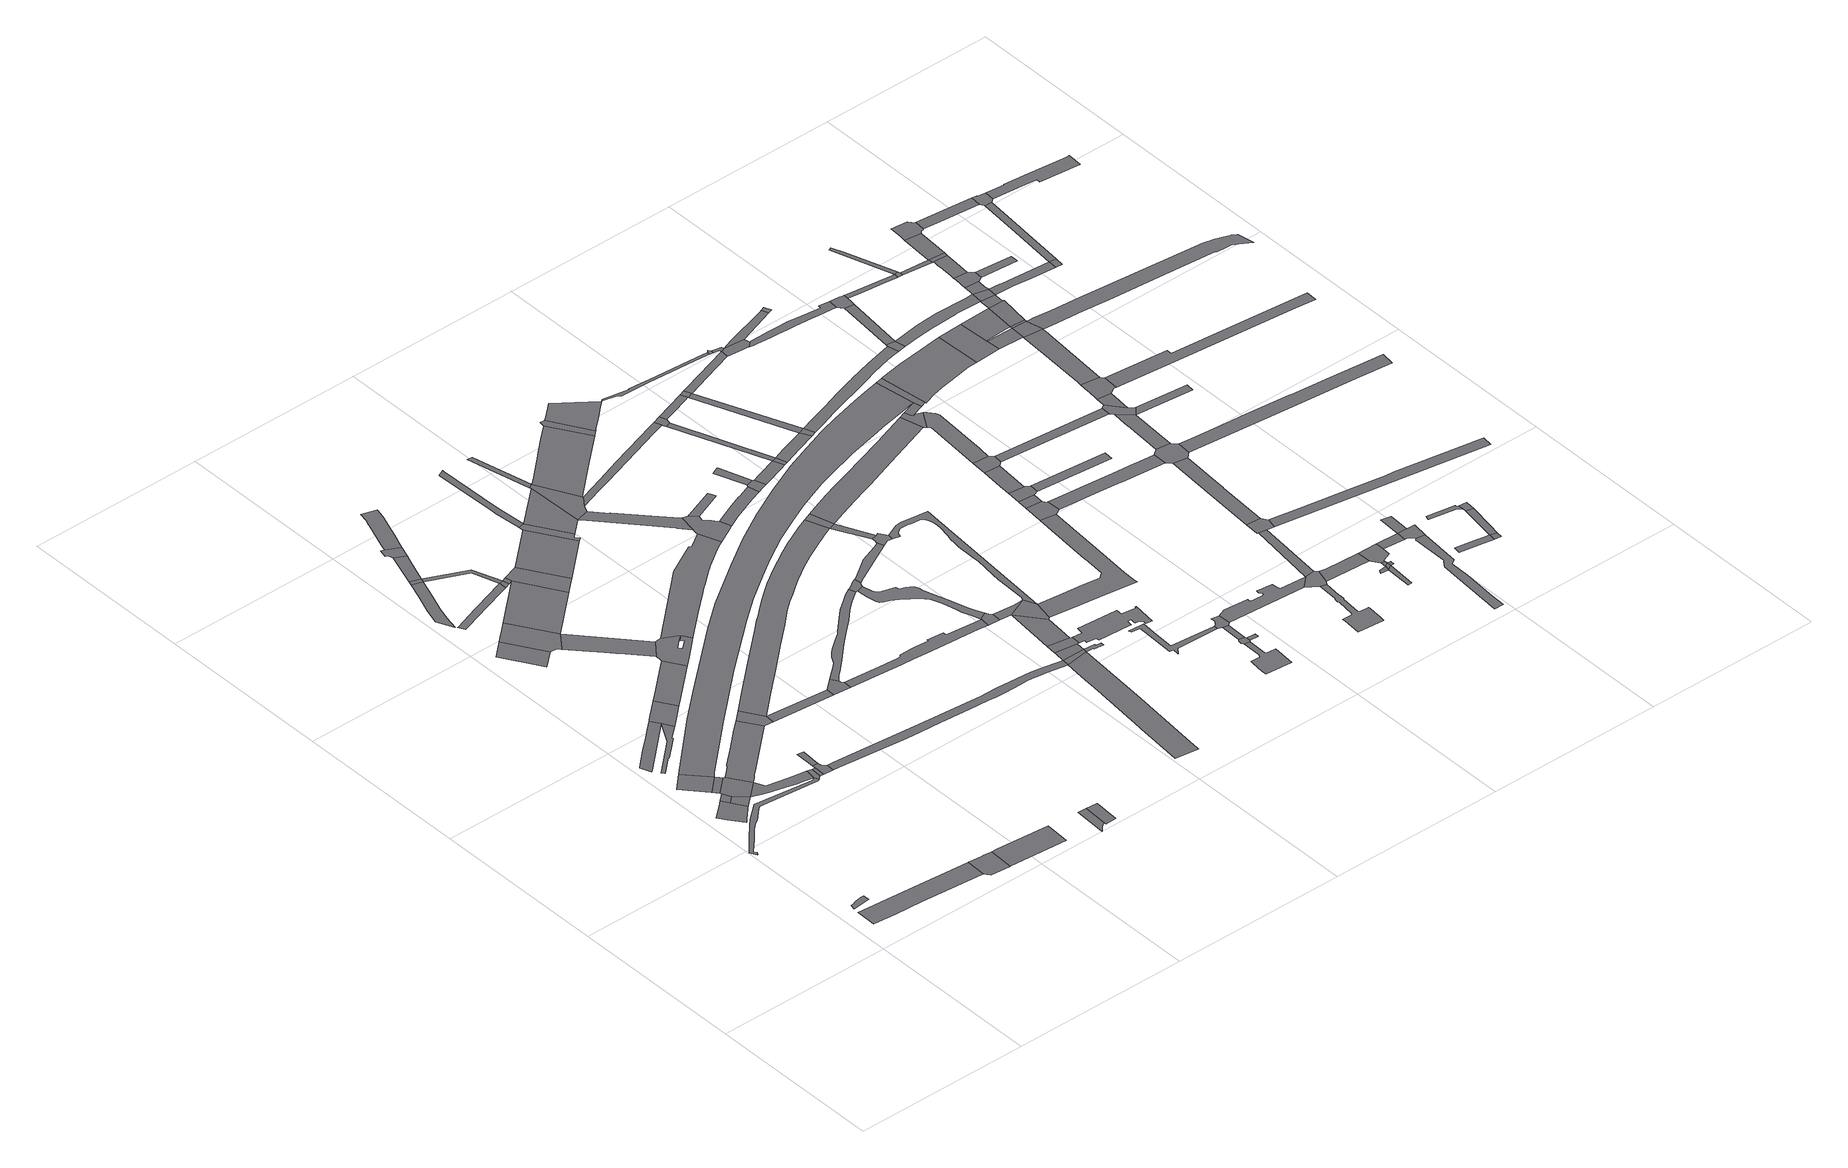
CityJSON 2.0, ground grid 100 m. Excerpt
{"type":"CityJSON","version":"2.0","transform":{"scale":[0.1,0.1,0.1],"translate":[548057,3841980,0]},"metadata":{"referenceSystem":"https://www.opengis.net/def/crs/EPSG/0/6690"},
"CityObjects":{
"road1":{"type":"Road","geometry":[{"type":"MultiSurface","lod":"1","boundaries":[[[0,1,2,3,4,5,6,7,8]]]}]},
"road2":{"type":"Road","attributes":{"RoadStructureAttribute.sectionType":"1"},"geometry":[{"type":"MultiSurface","lod":"1","boundaries":[[[9,10,11,12,13,14,15,16,17,18]]]}]},
"road3":{"type":"Road","geometry":[{"type":"MultiSurface","lod":"1","boundaries":[[[19,20,21,22,23,24,25,26,27,28]]]}]},
"road4":{"type":"Road","geometry":[{"type":"MultiSurface","lod":"1","boundaries":[[[29,19,28,30,31]]]}]},
"road5":{"type":"Road","geometry":[{"type":"MultiSurface","lod":"1","boundaries":[[[32,33,34,35]]]}]},
"road6":{"type":"Road","attributes":{"RoadStructureAttribute.sectionType":"1"},"geometry":[{"type":"MultiSurface","lod":"1","boundaries":[[[31,28,27,36,37,38]]]}]},
"road7":{"type":"Road","attributes":{"RoadStructureAttribute.sectionType":"1"},"geometry":[{"type":"MultiSurface","lod":"1","boundaries":[[[39,40,41,42,43,44,45,46,47,48,49,50,51,52,53,54,55,56,57,58,59,60,61,62]]]}]},
"road8":{"type":"Road"},
"road9":{"type":"Road","attributes":{"RoadStructureAttribute.sectionType":"7"},"geometry":[{"type":"MultiSurface","lod":"1","boundaries":[[[63,35,34,64,65,66]]]}]},
"road10":{"type":"Road","geometry":[{"type":"MultiSurface","lod":"1","boundaries":[[[66,65,29,31,38,67,68]]]}]},
"road11":{"type":"Road","attributes":{"RoadStructureAttribute.sectionType":"1"},"geometry":[{"type":"MultiSurface","lod":"1","boundaries":[[[69,70,71,72,73,74,75,76,77,78,79]]]}]},
"road12":{"type":"Road","attributes":{"RoadStructureAttribute.sectionType":"1"},"geometry":[{"type":"MultiSurface","lod":"1","boundaries":[[[79,80,81,82,83,84,85,86,87,88]]]}]},
"road13":{"type":"Road","attributes":{"RoadStructureAttribute.sectionType":"1"},"geometry":[{"type":"MultiSurface","lod":"1","boundaries":[[[89,90,91,67,38,92,93,94,95,96,97,62,98]]]}]},
"road14":{"type":"Road","geometry":[{"type":"MultiSurface","lod":"1","boundaries":[[[99,100,101,102,18,17,103,104,105]]]}]},
"road15":{"type":"Road","attributes":{"RoadStructureAttribute.sectionType":"1"},"geometry":[{"type":"MultiSurface","lod":"1","boundaries":[[[106,107,108,109,110,111,68,67,112,113,114,115,116,117]]]}]},
"road16":{"type":"Road","geometry":[{"type":"MultiSurface","lod":"1","boundaries":[[[98,62,61,118,119]]]}]},
"road17":{"type":"Road","geometry":[{"type":"MultiSurface","lod":"1","boundaries":[[[120,121,122,69,79,88,123,124,125,126,127]]]}]},
"road18":{"type":"Road","attributes":{"RoadStructureAttribute.sectionType":"1"},"geometry":[{"type":"MultiSurface","lod":"1","boundaries":[[[119,118,128,129]]]}]},
"road19":{"type":"Road","attributes":{"RoadStructureAttribute.sectionType":"1"},"geometry":[{"type":"MultiSurface","lod":"1","boundaries":[[[130,131,132,133]]]}]},
"road20":{"type":"Road","geometry":[{"type":"MultiSurface","lod":"1","boundaries":[[[134,129,128,135,136,137,138,139]]]}]},
"road21":{"type":"Road","attributes":{"RoadStructureAttribute.sectionType":"1"},"geometry":[{"type":"MultiSurface","lod":"1","boundaries":[[[140,105,104,141,142,143]]]}]},
"road22":{"type":"Road","geometry":[{"type":"MultiSurface","lod":"1","boundaries":[[[144,145,134,139]]]}]},
"road23":{"type":"Road","attributes":{"RoadStructureAttribute.sectionType":"1"},"geometry":[{"type":"MultiSurface","lod":"1","boundaries":[[[146,147,148,149,150,151,152,153,154,155,156,157,158]]]}]},
"road24":{"type":"Road","geometry":[{"type":"MultiSurface","lod":"1","boundaries":[[[159,160,161,162,130,133,163,164,165]]]}]},
"road25":{"type":"Road","geometry":[{"type":"MultiSurface","lod":"1","boundaries":[[[166,106,117,167,168]]]}]},
"road26":{"type":"Road","attributes":{"RoadStructureAttribute.sectionType":"1"},"geometry":[{"type":"MultiSurface","lod":"1","boundaries":[[[169,170,171,172,173,120,127,174,175,176]]]}]},
"road27":{"type":"Road","attributes":{"RoadStructureAttribute.sectionType":"1"},"geometry":[{"type":"MultiSurface","lod":"1","boundaries":[[[177,178,179,180,181,182,183,184,185,186,187,188,189]]]}]},
"road28":{"type":"Road","geometry":[{"type":"MultiSurface","lod":"1","boundaries":[[[190,146,158,191]]]}]},
"road29":{"type":"Road","attributes":{"RoadStructureAttribute.sectionType":"1"},"geometry":[{"type":"MultiSurface","lod":"1","boundaries":[[[192,190,191,193,194]]]}]},
"road30":{"type":"Road","attributes":{"RoadStructureAttribute.sectionType":"1"},"geometry":[{"type":"MultiSurface","lod":"1","boundaries":[[[165,164,195,196,197,198,199]]]}]},
"road31":{"type":"Road","attributes":{"RoadStructureAttribute.sectionType":"1"},"geometry":[{"type":"MultiSurface","lod":"1","boundaries":[[[200,191,158,201,177,202]]]}]},
"road32":{"type":"Road","geometry":[{"type":"MultiSurface","lod":"1","boundaries":[[[203,204,205,206,207,192,194,208,209]]]}]},
"road33":{"type":"Road","attributes":{"RoadStructureAttribute.sectionType":"1"},"geometry":[{"type":"MultiSurface","lod":"1","boundaries":[[[210,159,165,211]]]}]},
"road34":{"type":"Road","attributes":{"RoadStructureAttribute.sectionType":"1"},"geometry":[{"type":"MultiSurface","lod":"1","boundaries":[[[168,167,212,213]]]}]},
"road35":{"type":"Road","attributes":{"RoadStructureAttribute.sectionType":"1"},"geometry":[{"type":"MultiSurface","lod":"1","boundaries":[[[214,215,216,217,218,219]]]}]},
"road36":{"type":"Road","geometry":[{"type":"MultiSurface","lod":"1","boundaries":[[[202,177,189,220]]]}]},
"road37":{"type":"Road","geometry":[{"type":"MultiSurface","lod":"1","boundaries":[[[221,199,198,222,169,176,223,224,225,226],[227,228,229,230,231,226]]]}]},
"road38":{"type":"Road","geometry":[{"type":"MultiSurface","lod":"1","boundaries":[[[219,218,232,233,234]]]}]},
"road39":{"type":"Road","attributes":{"RoadStructureAttribute.sectionType":"1"},"geometry":[{"type":"MultiSurface","lod":"1","boundaries":[[[235,202,220,210]]]}]},
"road40":{"type":"Road","attributes":{"RoadStructureAttribute.sectionType":"1"},"geometry":[{"type":"MultiSurface","lod":"1","boundaries":[[[236,237,238,239,240,241,209,208,242,243,244,245,246]]]}]},
"road41":{"type":"Road","geometry":[{"type":"MultiSurface","lod":"1","boundaries":[[[247,235,210,211,248,249]]]}]},
"road42":{"type":"Road","geometry":[{"type":"MultiSurface","lod":"1","boundaries":[[[250,213,212,251,252,253,254,255]]]}]},
"road43":{"type":"Road","attributes":{"RoadStructureAttribute.sectionType":"1"},"geometry":[{"type":"MultiSurface","lod":"1","boundaries":[[[256,257,258,259,260,261,262,263,264,265,266,136,135,267,268,269,270,271,272,273,274,275,276,277,278,279,280,281,282,283,284]]]}]},
"road44":{"type":"Road","attributes":{"RoadStructureAttribute.sectionType":"1"},"geometry":[{"type":"MultiSurface","lod":"1","boundaries":[[[285,286,247,249,287]]]}]},
"road45":{"type":"Road","attributes":{"RoadStructureAttribute.sectionType":"1"},"geometry":[{"type":"MultiSurface","lod":"1","boundaries":[[[288,289,290,291,221,226,225,292,293,294,295,296,297,298,299,300,301,302,303,304,305]]]}]},
"road46":{"type":"Road","geometry":[{"type":"MultiSurface","lod":"1","boundaries":[[[306,307,285,287,308,309,310,311,312]]]}]},
"road47":{"type":"Road","attributes":{"RoadStructureAttribute.sectionType":"1"},"geometry":[{"type":"MultiSurface","lod":"1","boundaries":[[[313,314,315,316,317,318,319,320,321,322,323,324,325,326,327,328,329,166,168,330,331,332,333,334,335,336,337,338,339,340,341,342,343,344,345]]]}]},
"road48":{"type":"Road","attributes":{"RoadStructureAttribute.sectionType":"1"},"geometry":[{"type":"MultiSurface","lod":"1","boundaries":[[[346,347,348,349,350,351,352,353,307,306]]]}]},
"road49":{"type":"Road","attributes":{"RoadStructureAttribute.sectionType":"1"},"geometry":[{"type":"MultiSurface","lod":"1","boundaries":[[[354,355,356,357,358,359,360,361,362,363,364,365,366,250,255,367,368,369,370,371,372,373,374,375,376,377,378,379]]]}]},
"road50":{"type":"Road","geometry":[{"type":"MultiSurface","lod":"1","boundaries":[[[380,381,382,306,312,383]]]}]},
"road51":{"type":"Road","attributes":{"RoadStructureAttribute.sectionType":"1"},"geometry":[{"type":"MultiSurface","lod":"1","boundaries":[[[384,385,386,387,388,389,390,391,392,393,394,395,253,252,396,397,398,399,400,401,402,403]]]}]},
"road52":{"type":"Road","geometry":[{"type":"MultiSurface","lod":"1","boundaries":[[[404,405,406,380,383,407,408,409,410,411]]]}]},
"road53":{"type":"Road","attributes":{"RoadStructureAttribute.sectionType":"1"},"geometry":[{"type":"MultiSurface","lod":"1","boundaries":[[[412,405,404,413]]]}]},
"road54":{"type":"Road","attributes":{"function":"1","RoadStructureAttribute.sectionType":"7"},"geometry":[{"type":"MultiSurface","lod":"1","boundaries":[[[414,415,416,417,418,419,420,421,422,423,424,425,426,427,428,429,430,431,432,32,35,433,434,435,436,437,438,439,440,441,442,443,444,445,446,447,448,449,450,451,452,453,454,455]]]}]},
"road55":{"type":"Road","attributes":{"RoadStructureAttribute.sectionType":"1"},"geometry":[{"type":"MultiSurface","lod":"1","boundaries":[[[456,457,458,459,460,461,407,383,462,463,464,465,466,467]]]}]},
"road56":{"type":"Road","attributes":{"RoadStructureAttribute.sectionType":"1"},"geometry":[{"type":"MultiSurface","lod":"1","boundaries":[[[468,469,470,471,472,283,473,474,475,476,477,478,479]]]}]},
"road57":{"type":"Road","geometry":[{"type":"MultiSurface","lod":"1","boundaries":[[[480,481,482,354,379,483,484,485,486]]]}]},
"road58":{"type":"Road","geometry":[{"type":"MultiSurface","lod":"1","boundaries":[[[467,466,487,488,288,305,489,490,491,492,493,494,495,496,497,498,499,500,501]]]}]},
"road59":{"type":"Road","attributes":{"RoadStructureAttribute.sectionType":"1"},"geometry":[{"type":"MultiSurface","lod":"1","boundaries":[[[502,503,504,505,506,507,508,509,510,511,512,513,514,515,516,517,484,483,518,519,520,521,522,523,524,525,526,527,528,529,530,531,532,533,534,535,536,537]]]}]},
"road60":{"type":"Road","attributes":{"RoadStructureAttribute.sectionType":"1"},"geometry":[{"type":"MultiSurface","lod":"1","boundaries":[[[538,539,540,541,542,543,544,545,546,547,548,404,411,549,550,551]]]}]},
"road61":{"type":"Road","geometry":[{"type":"MultiSurface","lod":"1","boundaries":[[[284,283,472,552]]]}]},
"road62":{"type":"Road","attributes":{"RoadStructureAttribute.sectionType":"1"},"geometry":[{"type":"MultiSurface","lod":"1","boundaries":[[[553,554,284,552,555]]]}]},
"road63":{"type":"Road","geometry":[{"type":"MultiSurface","lod":"1","boundaries":[[[556,537,536,403,402,557,558]]]}]},
"road64":{"type":"Road","geometry":[{"type":"MultiSurface","lod":"1","boundaries":[[[559,560,561,562,563,501,500]]]}]},
"road65":{"type":"Road","geometry":[{"type":"MultiSurface","lod":"1","boundaries":[[[564,553,555,565,566,567]]]}]},
"road66":{"type":"Road","attributes":{"RoadStructureAttribute.sectionType":"1"},"geometry":[{"type":"MultiSurface","lod":"1","boundaries":[[[568,569,570,571,572,573,480,486,574,575]]]}]},
"road67":{"type":"Road","attributes":{"RoadStructureAttribute.sectionType":"1"},"geometry":[{"type":"MultiSurface","lod":"1","boundaries":[[[576,577,578,579,580,581,410,409,582,583,584,585,586,587,588]]]}]},
"road68":{"type":"Road","attributes":{"RoadStructureAttribute.sectionType":"1"},"geometry":[{"type":"MultiSurface","lod":"1","boundaries":[[[589,590,564,567,591]]]}]},
"road69":{"type":"Road","geometry":[{"type":"MultiSurface","lod":"1","boundaries":[[[592,593,594,595,596,597,552,472]]]}]},
"road70":{"type":"Road","attributes":{"RoadStructureAttribute.sectionType":"1"},"geometry":[{"type":"MultiSurface","lod":"1","boundaries":[[[598,599,600,601,602,603,604,605,495,494,606,607,608,609,610]]]}]},
"road71":{"type":"Road","attributes":{"RoadStructureAttribute.sectionType":"1"},"geometry":[{"type":"MultiSurface","lod":"1","boundaries":[[[611,612,613,558,557,589,614]]]}]},
"road72":{"type":"Road","geometry":[{"type":"MultiSurface","lod":"1","boundaries":[[[614,589,591,615,616,617,618,619]]]}]},
"road73":{"type":"Road","geometry":[{"type":"MultiSurface","lod":"1","boundaries":[[[620,621,538,551,622,623,624]]]}]},
"road74":{"type":"Road","geometry":[{"type":"MultiSurface","lod":"1","boundaries":[[[625,313,345,626]]]}]},
"road75":{"type":"Road","attributes":{"RoadStructureAttribute.sectionType":"1"},"geometry":[{"type":"MultiSurface","lod":"1","boundaries":[[[626,345,627,628]]]}]},
"road76":{"type":"Road","geometry":[{"type":"MultiSurface","lod":"1","boundaries":[[[629,628,627,630,568,575,631,632,633]]]}]},
"road77":{"type":"Road","attributes":{"RoadStructureAttribute.sectionType":"1"},"geometry":[{"type":"MultiSurface","lod":"1","boundaries":[[[634,635,636,637,638,639,640,641,642,643,644,645,646,647,648,649,650,651,652,653,654,566,565]]]}]},
"road78":{"type":"Road","geometry":[{"type":"MultiSurface","lod":"1","boundaries":[[[655,656,657,658,659,660]]]}]},
"road79":{"type":"Road","geometry":[{"type":"MultiSurface","lod":"1","boundaries":[[[661,662,660,659,663,598,610,664,665,666]]]}]},
"road80":{"type":"Road","attributes":{"RoadStructureAttribute.sectionType":"1"},"geometry":[{"type":"MultiSurface","lod":"1","boundaries":[[[667,668,624,623,669,670,671,672,673,674]]]}]},
"road81":{"type":"Road","attributes":{"RoadStructureAttribute.sectionType":"1"},"geometry":[{"type":"MultiSurface","lod":"1","boundaries":[[[675,676,677,678,679,680,633,632,681,682,683,684,685,686,687,688,689,690,691,692,693,694,695,696,697,698,699,700,701,702,703,704,705,706,614,619]]]}]},
"road82":{"type":"Road","attributes":{"RoadStructureAttribute.sectionType":"1"},"geometry":[{"type":"MultiSurface","lod":"1","boundaries":[[[707,708,709,710,711,712,713,714,715,716,717,718,719]]]}]},
"road83":{"type":"Road","attributes":{"RoadStructureAttribute.sectionType":"1"},"geometry":[{"type":"MultiSurface","lod":"1","boundaries":[[[720,721,722,723,724,725,666,665,726,727,728]]]}]},
"road84":{"type":"Road","geometry":[{"type":"MultiSurface","lod":"1","boundaries":[[[729,576,588,730,731,732,733,734]]]}]},
"road85":{"type":"Road","geometry":[{"type":"MultiSurface","lod":"1","boundaries":[[[735,736,737,738,739,740,741,742,743,744,745,746,747]]]}]},
"road86":{"type":"Road","attributes":{"RoadStructureAttribute.sectionType":"1"},"geometry":[{"type":"MultiSurface","lod":"1","boundaries":[[[732,731,720,748]]]}]},
"road87":{"type":"Road","geometry":[{"type":"MultiSurface","lod":"1","boundaries":[[[748,720,728,749]]]}]},
"road88":{"type":"Road","attributes":{"RoadStructureAttribute.sectionType":"1"},"geometry":[{"type":"MultiSurface","lod":"1","boundaries":[[[750,751,752,753,754,755,756,757,758,617,616,759,760,761,762,763,764,765,766]]]}]},
"road89":{"type":"Road","geometry":[{"type":"MultiSurface","lod":"1","boundaries":[[[767,768,769,735,747,770,771,772]]]}]},
"road90":{"type":"Road","attributes":{"RoadStructureAttribute.sectionType":"1"},"geometry":[{"type":"MultiSurface","lod":"1","boundaries":[[[773,767,772,774]]]}]},
"road91":{"type":"Road","geometry":[{"type":"MultiSurface","lod":"1","boundaries":[[[775,776,771,770]]]}]},
"road92":{"type":"Road","geometry":[{"type":"MultiSurface","lod":"1","boundaries":[[[777,778,779,719,718,773,774,780,781]]]}]},
"road93":{"type":"Road","attributes":{"RoadStructureAttribute.sectionType":"1"},"geometry":[{"type":"MultiSurface","lod":"1","boundaries":[[[782,729,734,783,784,785,786]]]}]},
"road94":{"type":"Road","attributes":{"RoadStructureAttribute.sectionType":"1"},"geometry":[{"type":"MultiSurface","lod":"1","boundaries":[[[787,788,789,748,749,790,791]]]}]},
"road95":{"type":"Road","attributes":{"RoadStructureAttribute.sectionType":"1"},"geometry":[{"type":"MultiSurface","lod":"1","boundaries":[[[792,793,794,795,796,797,798,799,625,626,800,801,802,803,804,805,806]]]}]},
"road96":{"type":"Road","geometry":[{"type":"MultiSurface","lod":"1","boundaries":[[[807,782,786,808]]]}]},
"road97":{"type":"Road","attributes":{"RoadStructureAttribute.sectionType":"1"},"geometry":[{"type":"MultiSurface","lod":"1","boundaries":[[[808,786,787,809]]]}]},
"road98":{"type":"Road","attributes":{"RoadStructureAttribute.sectionType":"1"},"geometry":[{"type":"MultiSurface","lod":"1","boundaries":[[[810,811,812,813,814,815,816,817,674,818,819,820,821,822,823,824,825,826,827]]]}]},
"road99":{"type":"Road","geometry":[{"type":"MultiSurface","lod":"1","boundaries":[[[809,787,791,828]]]}]},
"road100":{"type":"Road","attributes":{"RoadStructureAttribute.sectionType":"1"},"geometry":[{"type":"MultiSurface","lod":"1","boundaries":[[[829,830,831,832,833,834,835,836,837,838,839,840,841,842,781,780,843,844]]]}]},
"road101":{"type":"Road","geometry":[{"type":"MultiSurface","lod":"1","boundaries":[[[845,750,766,846,847,848,849,850]]]}]},
"road102":{"type":"Road","attributes":{"RoadStructureAttribute.sectionType":"1"},"geometry":[{"type":"MultiSurface","lod":"1","boundaries":[[[851,845,850,852]]]}]},
"road103":{"type":"Road","attributes":{"RoadStructureAttribute.sectionType":"1"},"geometry":[{"type":"MultiSurface","lod":"1","boundaries":[[[853,854,807,808,855,856,857]]]}]},
"road104":{"type":"Road","geometry":[{"type":"MultiSurface","lod":"1","boundaries":[[[858,851,852,859,860,861,862,863]]]}]},
"road105":{"type":"Road","attributes":{"RoadStructureAttribute.sectionType":"1"},"geometry":[{"type":"MultiSurface","lod":"1","boundaries":[[[864,865,858,863,866,867]]]}]},
"road106":{"type":"Road","geometry":[{"type":"MultiSurface","lod":"1","boundaries":[[[868,869,870,871,872,873,874,875,876,877,878,879,880,881,882,883,884,885,886,887,888]]]}]},
"road107":{"type":"Road","geometry":[{"type":"MultiSurface","lod":"1","boundaries":[[[889,864,867,890,891,892]]]}]},
"road108":{"type":"Road","geometry":[{"type":"MultiSurface","lod":"1","boundaries":[[[893,827,826,894,895]]]}]},
"road109":{"type":"Road","geometry":[{"type":"MultiSurface","lod":"1","boundaries":[[[896,897,898,895,894,899,900,853,901]]]}]},
"road110":{"type":"Road","geometry":[{"type":"MultiSurface","lod":"1","boundaries":[[[902,844,843,868,888,903,904]]]}]},
"road111":{"type":"Road","attributes":{"RoadStructureAttribute.sectionType":"1"},"geometry":[{"type":"MultiSurface","lod":"1","boundaries":[[[905,906,907,908,909,910,911,912,913,914,915,916,889,892]]]}]},
"road112":{"type":"Road","geometry":[{"type":"MultiSurface","lod":"1","boundaries":[[[917,792,806,918,914,913,919,920,921,922,923]]]}]},
"road113":{"type":"Road","geometry":[{"type":"MultiSurface","lod":"1","boundaries":[[[901,853,857,924,925,926,927,928]]]}]},
"road114":{"type":"Road","attributes":{"RoadStructureAttribute.sectionType":"1"},"geometry":[{"type":"MultiSurface","lod":"1","boundaries":[[[929,930,931,932,933,934,935,936,937,938,939,809,828,940,941,942,943,944,945]]]}]},
"road115":{"type":"Road","attributes":{"RoadStructureAttribute.sectionType":"1"},"geometry":[{"type":"MultiSurface","lod":"1","boundaries":[[[946,947,948,861,860]]]}]},
"road116":{"type":"Road","attributes":{"RoadStructureAttribute.sectionType":"1"},"geometry":[{"type":"MultiSurface","lod":"1","boundaries":[[[455,949,950,951,952,917,923,953,954]]]}]},
"road117":{"type":"Road","attributes":{"RoadStructureAttribute.sectionType":"1"},"geometry":[{"type":"MultiSurface","lod":"1","boundaries":[[[955,844,902,956]]]}]},
"road118":{"type":"Road","attributes":{"RoadStructureAttribute.sectionType":"1"},"geometry":[{"type":"MultiSurface","lod":"1","boundaries":[[[957,958,959,960,961,962,848,847,963,964,965,966,967,968]]]}]},
"road119":{"type":"Road","attributes":{"RoadStructureAttribute.sectionType":"1"},"geometry":[{"type":"MultiSurface","lod":"1","boundaries":[[[969,904,903,970,971]]]}]},
"road120":{"type":"Road","geometry":[{"type":"MultiSurface","lod":"1","boundaries":[[[972,414,455,954,973,974]]]}]},
"road121":{"type":"Road","attributes":{"RoadStructureAttribute.sectionType":"1"},"geometry":[{"type":"MultiSurface","lod":"1","boundaries":[[[975,976,977,901,928,978]]]}]},
"road122":{"type":"Road","geometry":[{"type":"MultiSurface","lod":"1","boundaries":[[[979,980,955,956,981,982,983,984,985]]]}]},
"road123":{"type":"Road","geometry":[{"type":"MultiSurface","lod":"1","boundaries":[[[986,987,988,989]]]}]},
"road124":{"type":"Road","attributes":{"RoadStructureAttribute.sectionType":"1"},"geometry":[{"type":"MultiSurface","lod":"1","boundaries":[[[990,991,992,989]]]}]},
"road125":{"type":"Road","attributes":{"RoadStructureAttribute.sectionType":"1"},"geometry":[{"type":"MultiSurface","lod":"1","boundaries":[[[891,890,993,994]]]}]},
"road126":{"type":"Road","geometry":[{"type":"MultiSurface","lod":"1","boundaries":[[[995,986,989,992]]]}]},
"road127":{"type":"Road","attributes":{"RoadStructureAttribute.sectionType":"1"},"geometry":[{"type":"MultiSurface","lod":"1","boundaries":[[[996,986,995,997]]]}]},
"road128":{"type":"Road","geometry":[{"type":"MultiSurface","lod":"1","boundaries":[[[998,999,995,992]]]}]},
"road129":{"type":"Road","geometry":[{"type":"MultiSurface","lod":"1","boundaries":[[[971,970,996,997,1000,1001,1002,1003]]]}]},
"road130":{"type":"Road","attributes":{"RoadStructureAttribute.sectionType":"1"},"geometry":[{"type":"MultiSurface","lod":"1","boundaries":[[[1004,1005,1006,1007,1008,1009,1010,1011,1012,926,925,1013,1014,1015,1016,1017,1018,1019,1020,1021,1022,1023,1024,1025,1026]]]}]},
"road131":{"type":"Road","attributes":{"RoadStructureAttribute.sectionType":"1"},"geometry":[{"type":"MultiSurface","lod":"1","boundaries":[[[1027,1028,979,985,1029,1030,1031,1032]]]}]},
"road132":{"type":"Road","geometry":[{"type":"MultiSurface","lod":"1","boundaries":[[[1033,975,978,1034]]]}]},
"road133":{"type":"Road","attributes":{"function":"1"},"geometry":[{"type":"MultiSurface","lod":"1","boundaries":[[[1035,1036,1037,1038,972,974,1039,1040,1041,1042,1043,1044,1045]]]}]},
"road134":{"type":"Road","attributes":{"RoadStructureAttribute.sectionType":"1"},"geometry":[{"type":"MultiSurface","lod":"1","boundaries":[[[1046,1047,1048,1049,1050,1051,1052,1053,1054,1055,1056,1057]]]}]},
"road135":{"type":"Road","attributes":{"RoadStructureAttribute.sectionType":"1"},"geometry":[{"type":"MultiSurface","lod":"1","boundaries":[[[1003,1002,1058,1059]]]}]},
"road136":{"type":"Road","geometry":[{"type":"MultiSurface","lod":"1","boundaries":[[[1060,929,945,1061,1062]]]}]},
"road137":{"type":"Road","geometry":[{"type":"MultiSurface","lod":"1","boundaries":[[[1063,968,967,1027,1032,1064,1065,1066]]]}]},
"road138":{"type":"Road","attributes":{"RoadStructureAttribute.sectionType":"1"},"geometry":[{"type":"MultiSurface","lod":"1","boundaries":[[[1067,1068,1060,1062,1069,1070]]]}]},
"road139":{"type":"Road","attributes":{"RoadStructureAttribute.sectionType":"1"},"geometry":[{"type":"MultiSurface","lod":"1","boundaries":[[[1071,1072,1073,1074,1063,1066,1075]]]}]},
"road140":{"type":"Road","geometry":[{"type":"MultiSurface","lod":"1","boundaries":[[[1059,1058,1076,1046,1057,1077,1078]]]}]},
"road141":{"type":"Road","geometry":[{"type":"MultiSurface","lod":"1","boundaries":[[[1079,1080,1059,1078]]]}]},
"road142":{"type":"Road","geometry":[{"type":"MultiSurface","lod":"1","boundaries":[[[1081,1082,1083,1026,1025,1067,1070,1084,1085,1086,1087]]]}]},
"road143":{"type":"Road","geometry":[{"type":"MultiSurface","lod":"1","boundaries":[[[1088,994,993,1071,1075,1089,1090]]]}]},
"road144":{"type":"Road","attributes":{"RoadStructureAttribute.sectionType":"1"},"geometry":[{"type":"MultiSurface","lod":"1","boundaries":[[[1091,1092,1088,1090,1093]]]}]},
"road145":{"type":"Road","geometry":[{"type":"MultiSurface","lod":"1","boundaries":[[[1094,1095,1096,1097,1098,1099,1100,1101,1102]]]}]},
"road146":{"type":"Road","geometry":[{"type":"MultiSurface","lod":"1","boundaries":[[[1103,1035,1045,1104,1105,1106]]]}]},
"road147":{"type":"Road","geometry":[{"type":"MultiSurface","lod":"1","boundaries":[[[1107,1108,1109,1091,1093,1110,1111,1112,1113]]]}]},
"road148":{"type":"Road","attributes":{"RoadStructureAttribute.sectionType":"1"},"geometry":[{"type":"MultiSurface","lod":"1","boundaries":[[[1114,1115,1116,1117,1118,1062,1061,1119,1120,1121,1122,1123,1124,1125,1126,1127]]]}]},
"road149":{"type":"Road","geometry":[{"type":"MultiSurface","lod":"1","boundaries":[[[1102,1101,1128,1129]]]}]},
"road150":{"type":"Road","geometry":[{"type":"MultiSurface","lod":"1","boundaries":[[[1130,1131,1132,1133,1134,1135,1136,1137,1138,1139,1140,1141]]]}]},
"road151":{"type":"Road","attributes":{"RoadStructureAttribute.sectionType":"1"},"geometry":[{"type":"MultiSurface","lod":"1","boundaries":[[[1142,1143,1089,1075]]]}]},
"road152":{"type":"Road","geometry":[{"type":"MultiSurface","lod":"1","boundaries":[[[1144,1145,1105,1104,1146,1147,1148]]]}]},
"road153":{"type":"Road","attributes":{"RoadStructureAttribute.sectionType":"1"},"geometry":[{"type":"MultiSurface","lod":"1","boundaries":[[[1149,1150,1151,1087,1086,1152,1153,1154,1155]]]}]},
"road154":{"type":"Road","attributes":{"RoadStructureAttribute.sectionType":"1"},"geometry":[{"type":"MultiSurface","lod":"1","boundaries":[[[1156,1157,1158,1159,1160,983,982,1161,1162,1163,1164,1165,1166]]]}]},
"road155":{"type":"Road","attributes":{"RoadStructureAttribute.sectionType":"1"},"geometry":[{"type":"MultiSurface","lod":"1","boundaries":[[[1167,1168,1102,1129,1169,1170]]]}]},
"road156":{"type":"Road","attributes":{"RoadStructureAttribute.sectionType":"1"},"geometry":[{"type":"MultiSurface","lod":"1","boundaries":[[[1171,1172,1173,1174,1147,1175,1176,1177,1178,1107,1113,1179,1180,1181]]]}]},
"road157":{"type":"Road","attributes":{"function":"1","RoadStructureAttribute.sectionType":"7"},"geometry":[{"type":"MultiSurface","lod":"1","boundaries":[[[1182,1183,1184,1103,1106,1185,1186,1187]]]}]},
"road158":{"type":"Road","geometry":[{"type":"MultiSurface","lod":"1","boundaries":[[[1141,1140,1167,1170,1188]]]}]},
"road159":{"type":"Road","geometry":[{"type":"MultiSurface","lod":"1","boundaries":[[[1148,1147,1174,1189,1190,1171,1181,1191]]]}]},
"road160":{"type":"Road","attributes":{"RoadStructureAttribute.sectionType":"7"},"geometry":[{"type":"MultiSurface","lod":"1","boundaries":[[[1186,1192,1193,1148,1191,1194,1195,1196]]]}]},
"road161":{"type":"Road","geometry":[{"type":"MultiSurface","lod":"1","boundaries":[[[1197,1155,1154,1198,1199]]]}]},
"road162":{"type":"Road","attributes":{"RoadStructureAttribute.sectionType":"1"},"geometry":[{"type":"MultiSurface","lod":"1","boundaries":[[[1200,1201,1202,1155,1197]]]}]},
"road163":{"type":"Road","geometry":[{"type":"MultiSurface","lod":"1","boundaries":[[[1181,1180,1203,1204]]]}]},
"road164":{"type":"Road","geometry":[{"type":"MultiSurface","lod":"1","boundaries":[[[1187,1186,1196,1205]]]}]},
"road165":{"type":"Road","attributes":{"RoadStructureAttribute.sectionType":"7"},"geometry":[{"type":"MultiSurface","lod":"1","boundaries":[[[1126,1206,1207,1208,1187,1205,1209,1210,1211]]]}]},
"road166":{"type":"Road","geometry":[{"type":"MultiSurface","lod":"1","boundaries":[[[1127,1126,1211,1212]]]}]},
"road167":{"type":"Road","attributes":{"RoadStructureAttribute.sectionType":"1"},"geometry":[{"type":"MultiSurface","lod":"1","boundaries":[[[1199,1198,1213,1214]]]}]},
"road168":{"type":"Road","attributes":{"RoadStructureAttribute.sectionType":"1"},"geometry":[{"type":"MultiSurface","lod":"1","boundaries":[[[1215,1216,1217,1218,1219,1220,1221,1222,1223,1224,1127,1212]]]}]},
"road169":{"type":"Road","attributes":{"RoadStructureAttribute.sectionType":"1"},"geometry":[{"type":"MultiSurface","lod":"1","boundaries":[[[1225,1226,1227,1228,1229,1230,1231,1065,1064,1232,1233,1234,1235,1236]]]}]},
"road170":{"type":"Road","geometry":[{"type":"MultiSurface","lod":"1","boundaries":[[[1237,1238,1239,1221,1220,1240,1241,1242,1243,1244]]]}]},
"road171":{"type":"Road","attributes":{"RoadStructureAttribute.sectionType":"1"},"geometry":[{"type":"MultiSurface","lod":"1","boundaries":[[[1245,1246,1247,1248,1249,1250,1237,1244,1251,1252]]]}]},
"road172":{"type":"Road","geometry":[{"type":"MultiSurface","lod":"1","boundaries":[[[1214,1213,1245,1252,1253]]]}]},
"road173":{"type":"Road","attributes":{"RoadStructureAttribute.sectionType":"1"},"geometry":[{"type":"MultiSurface","lod":"1","boundaries":[[[1254,1255,1214,1253,1256]]]}]},
"road174":{"type":"Road","attributes":{"RoadStructureAttribute.sectionType":"1"},"geometry":[{"type":"MultiSurface","lod":"1","boundaries":[[[1257,1258,1259,1212,1211,1260,1261,1262,1263]]]}]},
"road175":{"type":"Road","attributes":{"RoadStructureAttribute.sectionType":"1"},"geometry":[{"type":"MultiSurface","lod":"1","boundaries":[[[1264,1265,1266,1242,1241]]]}]},
"road176":{"type":"Road","geometry":[{"type":"MultiSurface","lod":"1","boundaries":[[[1267,1268,1269,1254,1256,1270,1271,1272,1273,1274,1275,1276]]]}]},
"road177":{"type":"Road","attributes":{"RoadStructureAttribute.sectionType":"1"},"geometry":[{"type":"MultiSurface","lod":"1","boundaries":[[[1277,1278,1279,1280,1281,1112,1111,1282,1283,1284,1285]]]}]},
"road178":{"type":"Road","geometry":[{"type":"MultiSurface","lod":"1","boundaries":[[[1263,1262,1286,1287]]]}]},
"road179":{"type":"Road","attributes":{"RoadStructureAttribute.sectionType":"1"},"geometry":[{"type":"MultiSurface","lod":"1","boundaries":[[[1274,1273,1288,1289,1290]]]}]},
"road180":{"type":"Road","attributes":{"function":"1"},"geometry":[{"type":"MultiSurface","lod":"1","boundaries":[[[1291,1292,1293,1294,1295,1296,1297,1298,1299,1300,1301,1302,1303,1304,1305,1306,1191,1181,1204,1307,1308,1309,1310,1311,1312,1313,1314,1315,1316,1317,1318,1319,1320,1321]]]}]},
"road181":{"type":"Road","attributes":{"RoadStructureAttribute.sectionType":"1"},"geometry":[{"type":"MultiSurface","lod":"1","boundaries":[[[1322,1323,1263,1287,1324]]]}]},
"road182":{"type":"Road","geometry":[{"type":"MultiSurface","lod":"1","boundaries":[[[1325,1326,1327,1290,1289,1328,1322,1324,1329,1330]]]}]},
"road183":{"type":"Road","attributes":{"RoadStructureAttribute.sectionType":"1"},"geometry":[{"type":"MultiSurface","lod":"1","boundaries":[[[1331,1332,1333,1334,1330,1329,1335,1336,1337,1338,1339,1340]]]}]}
},
"vertices":[
[201,335,0],[200,370,0],[180,371,0],[162,369,0],[148,365,0],[134,360,0],[123,356,0],[107,355,0],[99,326,0],
[363,271,0],[97,293,0],[94,177,0],[174,170,0],[219,166,0],[382,154,0],[467,147,0],[736,125,0],[742,125,0],[746,240,0],
[165,1374,0],[134,1347,0],[65,1287,0],[98,1241,0],[151,1166,0],[167,1182,0],[223,1240,0],[229,1246,0],[239,1254,0],[191,1331,0],
[208,1412,0],[227,1366,0],[228,1365,0],
[151,1660,0],[67,1577,0],[179,1452,0],[265,1534,0],
[257,1271,0],[295,1306,0],[296,1305,0],
[607,1206,0],[580,1208,0],[339,1241,0],[269,1248,0],[180,1172,0],[148,1139,0],[86,1071,0],[5,980,0],[26,941,0],[38,958,0],[24,974,0],[92,1042,0],[138,1096,0],[161,1117,0],[181,1134,0],[200,1147,0],[265,1208,0],[280,1220,0],[400,1209,0],[585,1188,0],[615,1184,0],[625,1186,0],[634,1194,0],[620,1216,0],
[282,1515,0],[194,1435,0],[204,1424,0],[294,1502,0],
[378,1380,0],[303,1497,0],
[315,2063,0],[306,2055,0],[263,2017,0],[217,1976,0],[143,1911,0],[65,1839,0],[45,1821,0],[66,1758,0],[76,1767,0],[226,1902,0],[347,2010,0],
[277,1889,0],[95,1722,0],[107,1708,0],[197,1787,0],[200,1784,0],[286,1861,0],[313,1886,0],[309,1890,0],[382,1953,0],
[589,1286,0],[529,1295,0],[406,1321,0],[349,1283,0],[402,1266,0],[409,1266,0],[469,1250,0],[522,1235,0],[570,1226,0],[628,1278,0],
[840,232,0],[825,233,0],[779,237,0],[750,239,0],[765,95,0],[878,85,0],[885,228,0],
[630,1793,0],[572,1742,0],[462,1643,0],[373,1564,0],[362,1550,0],[329,1520,0],[405,1404,0],[420,1418,0],[459,1453,0],[460,1454,0],[605,1584,0],[704,1673,0],
[650,1209,0],[658,1272,0],
[432,2167,0],[336,2081,0],[326,2073,0],[392,1962,0],[410,1978,0],[438,2003,0],[440,2005,0],[499,2057,0],
[674,1206,0],[674,1269,0],
[179,2994,0],[92,2916,0],[222,2700,0],[311,2778,0],
[675,1289,0],[729,1201,0],[732,1247,0],[719,1257,0],[709,1269,0],[706,1287,0],
[918,226,0],[881,85,0],[1211,60,0],[1219,201,0],
[715,1397,0],[679,1404,0],
[152,3604,0],[120,3513,0],[77,3397,0],[52,3313,0],[51,3310,0],[94,3218,0],[111,3300,0],[135,3377,0],[167,3465,0],[207,3574,0],[208,3576,0],[209,3580,0],[211,3584,0],
[291,3093,0],[233,3042,0],[224,3035,0],[222,3032,0],[350,2775,0],[367,2756,0],[438,2849,0],
[688,1845,0],[758,1668,0],[761,1725,0],
[667,2375,0],[601,2316,0],[595,2311,0],[585,2302,0],[498,2225,0],[537,2091,0],[691,2228,0],[734,2266,0],
[476,3333,0],[469,3331,0],[463,3329,0],[282,3268,0],[260,3261,0],[106,3208,0],[102,3208,0],[120,3172,0],[121,3173,0],[259,3218,0],[268,3221,0],[273,3223,0],[476,3290,0],
[159,3626,0],[219,3606,0],
[225,3817,0],[267,3738,0],[284,3785,0],
[505,2602,0],[541,2562,0],[572,2527,0],[669,2418,0],[739,2506,0],
[444,3504,0],[430,3484,0],[501,3341,0],
[215,3897,0],[202,3851,0],[215,3844,0],[220,3836,0],[223,3829,0],[308,3850,0],[234,3890,0],
[533,3309,0],[681,3065,0],
[1112,1636,0],[1115,1686,0],
[1396,187,0],[1387,1,0],[1404,22,0],[1421,37,0],[1436,42,0],[1444,183,0],
[510,3301,0],
[777,2510,0],[668,2392,0],[785,2312,0],[833,2355,0],[896,2413,0],[865,2463,0],[837,2438,0],[850,2421,0],[804,2385,0],[792,2400,0],[817,2423,0],
[1437,30,0],[1501,35,0],[1509,178,0],
[524,3349,0],
[328,4172,0],[316,4120,0],[304,4085,0],[303,4083,0],[248,3930,0],[243,3917,0],[323,3889,0],[326,3897,0],[331,3911,0],[397,4090,0],[410,4146,0],
[614,3378,0],[723,3103,0],[761,3136,0],
[1179,1741,0],[1190,1629,0],[1212,1627,0],[1215,1677,0],[1205,1687,0],[1202,1702,0],
[1985,1145,0],[1971,1147,0],[1940,1152,0],[1902,1156,0],[1857,1158,0],[1735,1167,0],[1668,1168,0],[1640,1169,0],[1270,1200,0],[774,1243,0],[737,1247,0],[762,1198,0],[897,1184,0],[1155,1156,0],[1239,1150,0],[1358,1141,0],[1528,1128,0],[1640,1119,0],[1669,1116,0],[1690,1114,0],[1745,1112,0],[1840,1113,0],[1878,1114,0],[1905,1111,0],[1933,1109,0],[1970,1102,0],[1994,1098,0],[2109,1078,0],[2114,1120,0],
[833,3574,0],[823,3564,0],[980,3332,0],
[1440,3001,0],[1353,2946,0],[1343,2956,0],[1165,2860,0],[923,2438,0],[1034,2536,0],[1097,2589,0],[1158,2642,0],[1201,2678,0],[1204,2680,0],[1261,2728,0],[1295,2753,0],[1303,2760,0],[1325,2777,0],[1370,2808,0],[1410,2835,0],[1465,2868,0],[1486,2880,0],
[866,3604,0],[831,3600,0],[999,3348,0],[979,3370,0],[981,3372,0],[985,3376,0],[998,3387,0],
[1896,2747,0],[1837,2722,0],[1768,2689,0],[1716,2663,0],[1656,2630,0],[1591,2592,0],[1517,2547,0],[1478,2521,0],[1440,2496,0],[1383,2454,0],[1335,2415,0],[1285,2372,0],[1243,2336,0],[1218,2317,0],[1142,2249,0],[967,2093,0],[780,1926,0],[886,1837,0],[1036,1971,0],[1172,2093,0],[1292,2200,0],[1378,2278,0],[1428,2319,0],[1476,2353,0],[1522,2388,0],[1566,2419,0],[1615,2451,0],[1678,2490,0],[1726,2516,0],[1806,2558,0],[1877,2591,0],[1921,2611,0],[1944,2619,0],
[854,3788,0],[846,4163,0],[845,4171,0],[810,4154,0],[812,4045,0],[815,3942,0],[819,3790,0],[819,3750,0],
[1702,2204,0],[1667,2186,0],[1628,2156,0],[1570,2113,0],[1499,2045,0],[1449,1994,0],[1437,1981,0],[1397,1951,0],[1338,1908,0],[1320,1890,0],[1298,1865,0],[1276,1825,0],[1256,1807,0],[1210,1714,0],[1227,1732,0],[1252,1752,0],[1316,1813,0],[1385,1881,0],[1422,1916,0],[1465,1954,0],[1480,1968,0],[1544,2025,0],[1603,2083,0],[1648,2119,0],[1700,2157,0],[1715,2167,0],
[1073,3789,0],[1070,3786,0],[1052,3770,0],[1081,3461,0],
[1835,1633,0],[1823,1640,0],[1820,1655,0],[1728,1664,0],[1728,1654,0],[1656,1661,0],[1625,1663,0],[1555,1663,0],[1548,1653,0],[1546,1652,0],[1528,1650,0],[1393,1662,0],[1324,1618,0],[1515,1601,0],[1583,1596,0],[1658,1590,0],[1767,1581,0],[1971,1564,0],[2023,1559,0],[2028,1612,0],
[1096,3810,0],[1072,3797,0],[1074,3790,0],[1157,3481,0],[1159,3486,0],[1172,3519,0],[1216,3574,0],[1214,3580,0],
[989,4159,0],[1018,4156,0],
[2849,3323,0],[2762,3304,0],[2681,3286,0],[2549,3250,0],[2532,3247,0],[2407,3211,0],[2275,3164,0],[2121,3105,0],[1929,3019,0],[1752,2929,0],[1581,2833,0],[1405,2718,0],[1151,2541,0],[995,2417,0],[767,2220,0],[628,2103,0],[465,1957,0],[170,1679,0],[152,1661,0],[267,1536,0],[289,1558,0],[579,1828,0],[876,2093,0],[1181,2349,0],[1312,2450,0],[1461,2552,0],[1575,2628,0],[1715,2712,0],[1839,2775,0],[1961,2834,0],[2088,2885,0],[2141,2903,0],[2225,2932,0],[2402,2983,0],[2551,3020,0],[2571,3025,0],[2649,3043,0],[2786,3072,0],[2802,3075,0],[2875,3089,0],[2877,3089,0],[2884,3090,0],
[1462,3147,0],[1461,3148,0],[1459,3150,0],[1365,3252,0],[1233,3399,0],[1230,3396,0],[1092,3448,0],[1395,3104,0],[1395,3103,0],[1397,3096,0],[1446,3040,0],[1465,3144,0],
[2152,179,0],[2152,189,0],[2161,284,0],[2202,687,0],[2240,1097,0],[2098,966,0],[2085,835,0],[2048,487,0],[2047,472,0],[2035,357,0],[2018,197,0],[2152,177,0],
[1774,2244,0],[1754,2235,0],[1722,2214,0],[1727,2167,0],[1767,2180,0],[1770,2192,0],[1780,2207,0],
[1442,3016,0],[1441,3009,0],[1505,2890,0],[1558,2918,0],[1576,2928,0],[1598,2940,0],[1599,2940,0],[1604,2943,0],[1585,3006,0],[1580,3012,0],[1556,3039,0],[1527,3073,0],[1531,3085,0],[1535,3099,0],[1500,3137,0],
[2050,1693,0],[2034,1730,0],[2011,1820,0],[1977,1924,0],[1967,1959,0],[1965,1968,0],[1962,1989,0],[1951,2012,0],[1936,2026,0],[1919,2039,0],[1899,2046,0],[1886,2051,0],[1881,2068,0],[1801,2093,0],[1786,2105,0],[1778,2125,0],[1728,2147,0],[1731,2104,0],[1736,2072,0],[1741,2049,0],[1749,2032,0],[1766,2022,0],[1796,2010,0],[1832,1988,0],[1877,1958,0],[1902,1939,0],[1910,1934,0],[1930,1911,0],[1945,1889,0],[1955,1867,0],[1971,1829,0],[1989,1747,0],[1994,1717,0],[2010,1677,0],[2028,1620,0],[2073,1641,0],
[1436,4113,0],[1433,4110,0],[1356,4043,0],[1297,3990,0],[1290,3985,0],[1286,3981,0],[1279,3975,0],[1269,3965,0],[1261,3958,0],[1138,3847,0],[1102,3815,0],[1214,3581,0],[1404,3752,0],[1568,3897,0],
[2243,1120,0],
[2122,1191,0],[2120,1178,0],[2247,1172,0],
[2080,1625,0],[2090,1553,0],[2095,1608,0],
[1699,3165,0],[1692,3187,0],[1683,3208,0],[1509,3140,0],[1505,3139,0],
[2127,1249,0],[2261,1171,0],[2264,1225,0],[2252,1230,0],
[2040,2390,0],[2028,2380,0],[2008,2370,0],[1903,2331,0],[1878,2313,0],[1792,2252,0],[1809,2223,0],[2054,2350,0],
[1852,3790,0],[1806,3774,0],[1727,3748,0],[1513,3676,0],[1364,3625,0],[1299,3603,0],[1299,3560,0],[1377,3586,0],[1553,3645,0],[1795,3726,0],[1858,3747,0],[1861,3748,0],[1865,3750,0],
[2158,1546,0],[2157,1536,0],[2270,1405,0],
[2283,1095,0],[2283,1088,0],[2338,1083,0],[2340,1101,0],[2308,1105,0],[2308,1115,0],
[1862,3119,0],[1851,3115,0],[1846,3113,0],[1787,3092,0],[1777,3089,0],[1709,3062,0],[1642,3034,0],[1590,3009,0],[1673,2976,0],[1740,3004,0],[1807,3031,0],[1873,3053,0],[1875,3054,0],
[2260,1595,0],[2225,1594,0],[2222,1595,0],[2275,1600,0],
[2280,1413,0],[2282,1415,0],[2306,1528,0],[2305,1528,0],[2305,1530,0],
[1440,4145,0],[1437,4115,0],[1589,3916,0],[1598,3924,0],[1467,4142,0],
[1946,2768,0],[1983,2634,0],
[2042,2425,0],[2075,2433,0],
[2092,2440,0],[2045,2410,0],[2088,2368,0],[2116,2362,0],[2120,2393,0],
[2292,1168,0],[2290,1150,0],[2345,1143,0],[2347,1127,0],[2530,1113,0],[2540,1113,0],[2545,1145,0],[2565,1145,0],[2563,1110,0],[2583,1108,0],[2595,1101,0],[2600,1093,0],[2598,1076,0],[2636,1071,0],[2652,1205,0],[2646,1206,0],[2644,1196,0],[2557,1208,0],[2559,1243,0],[2329,1261,0],[2322,1220,0],
[1847,3323,0],[1846,3325,0],[1826,3316,0],[1806,3307,0],[1868,3133,0],[1909,3144,0],
[1910,3141,0],[1910,3143,0],[1866,3129,0],[1908,3065,0],[1938,3075,0],[1917,3138,0],
[1567,4230,0],[1498,4169,0],[1608,3933,0],[1633,3955,0],[1670,3988,0],[1684,4000,0],[1732,4044,0],[1769,4077,0],
[2366,2221,0],[2382,2412,0],[2272,2427,0],[2235,2432,0],[2210,2432,0],[2195,2429,0],[2158,2354,0],[2165,2376,0],[2180,2389,0],[2197,2399,0],[2215,2399,0],[2245,2397,0],[2259,2394,0],[2273,2392,0],[2310,2388,0],[2328,2378,0],[2338,2358,0],[2346,2338,0],[2348,2313,0],[2346,2278,0],[2332,2210,0],[2328,2193,0],[2325,2178,0],[2320,2143,0],[2315,2108,0],[2311,2008,0],[2312,1960,0],[2305,1905,0],[2296,1838,0],[2291,1793,0],[2289,1745,0],[2285,1617,0],
[2573,866,0],[2579,978,0],[2588,1079,0],[2576,1081,0],[2500,1087,0],[2506,1070,0],[2553,1063,0],[2541,837,0],[2563,833,0],[2561,798,0],[2586,830,0],[2834,822,0],[2830,843,0],
[2083,3193,0],[2077,3192,0],[2068,3189,0],[1984,3160,0],[1955,3151,0],[1920,3139,0],[1965,3084,0],[2068,3118,0],[2104,3131,0],
[1897,3805,0],[1866,3747,0],[1874,3727,0],[1904,3738,0],[1907,3747,0],[1911,3765,0],
[2847,647,0],[2848,541,0],[2839,522,0],[2784,524,0],[2781,510,0],[2775,432,0],[2776,403,0],[2927,391,0],[2935,497,0],[2936,520,0],[2884,524,0],[2879,536,0],[2881,641,0],
[2109,3202,0],
[2125,3138,0],
[2742,2007,0],[2733,1913,0],[2708,1644,0],[2708,1643,0],[2696,1509,0],[2680,1495,0],[2666,1483,0],[2566,1497,0],[2455,1510,0],[2337,1406,0],[2457,1389,0],[2568,1374,0],[2778,1345,0],[2779,1376,0],[2780,1441,0],[2797,1617,0],[2830,1993,0],
[2853,691,0],[2843,681,0],[2840,660,0],[2885,651,0],[2888,675,0],[2882,683,0],
[2855,812,0],[2887,803,0],
[2938,647,0],[2939,671,0],
[2857,896,0],[2858,873,0],[2845,851,0],[2904,822,0],[2902,891,0],
[2085,3869,0],[1970,3785,0],[2075,3820,0],[2099,3828,0],[2100,3827,0],
[2320,3272,0],[2304,3267,0],[2183,3227,0],[2236,3176,0],[2351,3214,0],
[2761,3047,0],[2552,2974,0],[2411,2928,0],[2278,2883,0],[2182,2852,0],[2096,2825,0],[2036,2803,0],[1964,2775,0],[1993,2638,0],[2110,2679,0],[2251,2728,0],[2310,2748,0],[2404,2780,0],[2553,2831,0],[2792,2915,0],
[2119,3880,0],[2133,3839,0],
[2357,3286,0],
[2373,4032,0],[2296,4038,0],[2194,4045,0],[2054,4055,0],[1981,4060,0],[1930,4064,0],[1929,4061,0],[1782,4087,0],[1779,4075,0],[1845,4062,0],[1868,4045,0],[1998,4041,0],[2036,4039,0],[2169,4031,0],[2309,4021,0],[2382,4015,0],[2396,4013,0],[2398,4028,0],
[2379,3224,0],
[3262,858,0],[3254,873,0],[3252,906,0],[3162,918,0],[3159,900,0],[3170,893,0],[3173,884,0],[3170,876,0],[3158,872,0],[3086,878,0],[3087,896,0],[2949,910,0],[2929,901,0],[2917,896,0],[3348,790,0],[3410,844,0],
[2752,2120,0],[2855,2006,0],[2865,2011,0],[2864,2092,0],[2858,2092,0],[2843,2112,0],
[2758,2183,0],[2849,2175,0],
[2455,3993,0],[2152,3892,0],[2135,3840,0],[2267,3885,0],[2449,3945,0],
[2765,2262,0],[2853,2176,0],[2878,2185,0],[2884,2239,0],[2860,2252,0],[2856,2253,0],
[2783,2458,0],[2772,2332,0],[2862,2333,0],[2873,2450,0],
[3413,744,0],[3407,629,0],[3401,621,0],[3398,599,0],[3402,590,0],[3390,489,0],[3383,481,0],[3329,483,0],[3328,465,0],[3320,360,0],[3470,349,0],[3475,379,0],[3482,455,0],[3482,472,0],[3431,475,0],[3423,486,0],[3432,594,0],[3438,601,0],[3440,627,0],[3437,636,0],[3446,735,0],
[2791,2549,0],[2896,2472,0],[2902,2522,0],[2882,2544,0],
[2409,4039,0],[2417,4009,0],[2419,4025,0],
[2473,4016,0],[2472,4016,0],[2452,4020,0],[2449,4004,0],[2451,4004,0],[2479,4001,0],
[3467,853,0],[3460,755,0],[3485,836,0],
[2889,2617,0],[2915,2910,0],[2917,2937,0],[2911,2952,0],[2907,2959,0],[2902,2967,0],[2894,2978,0],[2882,2992,0],[2869,3003,0],[2806,2903,0],[2808,2901,0],[2822,2890,0],
[2799,3060,0],[2802,2907,0],[2850,3011,0],[2848,3012,0],[2834,3017,0],[2823,3016,0],[2814,3016,0],
[2542,3936,0],[2577,3933,0],[2604,3958,0],[2600,3974,0],[2596,3990,0],
[3076,3499,0],[2922,3463,0],[2921,3463,0],[2920,3462,0],[2786,3423,0],[2771,3418,0],[2770,3418,0],[2658,3384,0],[2548,3347,0],[2435,3311,0],[2358,3285,0],[2445,3246,0],[2549,3281,0],[2829,3369,0],[2896,3391,0],[3013,3421,0],[3090,3436,0],
[3314,2144,0],[3316,2167,0],[3319,2199,0],
[2877,3088,0],[2876,3087,0],[2855,3080,0],[2806,3063,0],[2822,3019,0],[2893,3043,0],
[3465,1250,0],[3510,1242,0],
[3373,2043,0],[3371,2043,0],[3241,2055,0],[3221,2057,0],[3030,2075,0],[2971,2081,0],[2964,2001,0],[3102,1989,0],[3232,1976,0],[3233,1976,0],[3484,1951,0],[3486,2032,0],
[3524,826,0],[3719,740,0],[3720,819,0],
[2893,3333,0],[2927,3055,0],[2928,3055,0],
[2806,4106,0],[2794,4101,0],[2541,4023,0],[2819,4066,0],
[3463,1334,0],[3457,1251,0],[3550,1235,0],[3551,1235,0],[3568,1294,0],[3558,1308,0],[3543,1328,0],
[3751,654,0],[3710,653,0],[3696,630,0],[3746,627,0],
[3739,479,0],[3761,478,0],[3774,647,0],
[3530,2412,0],[3532,2465,0],
[3774,671,0],
[3752,689,0],[3774,687,0],
[3794,647,0],[3795,671,0],
[3775,698,0],[3828,720,0],[3831,767,0],[3832,816,0],
[3035,3952,0],[3033,3935,0],[2903,3950,0],[2838,3957,0],[2833,3957,0],[2781,3958,0],[2712,3959,0],[2703,3959,0],[2619,3958,0],[2576,3929,0],[2602,3926,0],[2618,3925,0],[2704,3918,0],[2710,3918,0],[2754,3915,0],[2799,3911,0],[2801,3911,0],[2854,3907,0],[2874,3906,0],[2958,3899,0],[2959,3899,0],[3091,3888,0],[3098,3944,0],
[3511,1922,0],[3486,1623,0],[3567,1624,0],[3567,1625,0],[3571,1666,0],[3591,1909,0],
[2830,4115,0],[2844,4075,0],
[3307,3392,0],[3178,3376,0],[3035,3359,0],[2906,3336,0],[2929,3055,0],[2929,3051,0],[3002,3074,0],[3065,3089,0],[3177,3111,0],[3264,3126,0],[3317,3128,0],
[4003,724,0],[3995,717,0],[3992,507,0],[3985,504,0],[3962,468,0],[3929,67,0],[3980,65,0],[3985,150,0],[4000,350,0],[4003,461,0],[4030,480,0],[4055,716,0],
[3958,754,0],[3961,811,0],
[3078,3513,0],[3139,3444,0],[3130,3507,0],
[3520,2058,0],[3622,1939,0],[3629,2019,0],[3601,2049,0],
[3117,3857,0],[3102,3723,0],[3155,3718,0],[3171,3850,0],
[3548,2391,0],[3543,2340,0],[3538,2284,0],[3538,2282,0],[3623,2323,0],
[3974,753,0],[4065,807,0],[4018,809,0],
[4025,932,0],[3970,942,0],
[3177,3934,0],[3175,3934,0],[3156,3937,0],[3175,3889,0],[3176,3899,0],[3177,3904,0],[3179,3934,0],
[3557,2483,0],[3659,2365,0],[3629,2388,0],
[3562,2535,0],[3560,2509,0],[3642,2523,0],
[4227,524,0],[4224,524,0],[4093,548,0],[4090,527,0],[4086,506,0],[4218,484,0],[4227,483,0],[4280,474,0],[4286,513,0],
[3452,3399,0],[3465,3136,0],[3459,3216,0],[3459,3224,0],
[3577,2670,0],[3570,2609,0],[3570,2607,0],[3676,2546,0],[3692,2545,0],[3697,2634,0],[3682,2654,0],
[3644,3537,0],[3602,3537,0],[3425,3539,0],[3349,3534,0],[3285,3531,0],[3160,3447,0],[3177,3450,0],[3226,3457,0],[3332,3467,0],[3485,3474,0],[3493,3474,0],[3603,3471,0],[3640,3469,0],[3647,3536,0],
[4318,468,0],[4323,503,0],
[4313,782,0],[4311,783,0],[4311,793,0],[4150,819,0],[4147,807,0],[4143,796,0],[4145,796,0],[4293,770,0],[4305,762,0],[4307,761,0],[4323,750,0],[4321,781,0],
[3955,2290,0],[3959,2335,0],
[3614,3215,0],[3592,3215,0],[3608,3128,0],[3612,3127,0],[3618,3215,0],
[3456,3899,0],[3258,3924,0],[3257,3924,0],[3254,3894,0],[3380,3881,0],[3465,3871,0],[3467,3896,0],
[4260,1180,0],[4216,1187,0],[4005,1222,0],[3757,1263,0],[3573,1293,0],[3563,1233,0],[3622,1223,0],[4069,1150,0],[4155,1136,0],[4750,1038,0],[4756,1098,0],
[4320,728,0],[4296,575,0],[4335,568,0],[4361,718,0],
[3696,3117,0],[3696,3116,0],[3694,3116,0],[3694,3117,0],[3612,3125,0],[3612,3118,0],[3597,2924,0],[3579,2697,0],[3722,3093,0],[3724,3112,0],[3724,3114,0],
[3622,3405,0],[3617,3405,0],[3606,3405,0],[3591,3230,0],[3618,3230,0],[3634,3405,0],
[4367,774,0],
[3694,3118,0],[3696,3118,0],[3704,3212,0],
[3618,3223,0],[3618,3217,0],[3704,3214,0],[3705,3220,0],[3705,3224,0],
[3492,3904,0],[3494,3868,0],[3496,3890,0],
[3397,4189,0],[3374,4253,0],[3357,4247,0],
[3724,3113,0],[3728,3113,0],
[3730,3404,0],
[3640,3463,0],[3639,3457,0],[3635,3408,0],[3721,3413,0],[3724,3450,0],[3725,3463,0],
[3732,3516,0],
[3667,3849,0],[3664,3874,0],
[3732,3525,0],[3730,3525,0],[3730,3530,0],[3731,3537,0],[3728,3538,0],[3733,3593,0],[3654,3599,0],[3651,3559,0],[3650,3545,0],[3648,3545,0],
[4510,1931,0],[4286,1954,0],[4277,1955,0],[3997,1984,0],[3990,1984,0],[3941,1989,0],[3705,2011,0],[4079,1894,0],[4278,1874,0],[4619,1841,0],[4807,1822,0],[4819,1901,0],
[3661,3690,0],[3660,3668,0],[3660,3667,0],[3738,3595,0],[3764,3610,0],[3768,3656,0],[3749,3675,0],[3740,3683,0],
[3672,3849,0],[3671,3828,0],[3670,3816,0],[3668,3779,0],[3668,3775,0],[3663,3712,0],[3748,3773,0],[3754,3843,0],
[3756,3866,0],
[3678,4065,0],[3665,3882,0],[3772,4055,0],
[3808,3508,0],[3800,3511,0],[3766,3513,0],[3835,3458,0],[3939,3448,0],[4083,3434,0],[4087,3484,0],
[3976,3592,0],[3978,3615,0],[3980,3638,0],
[3687,4174,0],[3682,4115,0],[3681,4100,0],[3785,4068,0],[3797,4067,0],[3799,4070,0],[3802,4073,0],[3806,4134,0],[3803,4134,0],[3779,4163,0],
[4416,2536,0],[4063,2570,0],[4060,2570,0],[4060,2575,0],[4063,2600,0],[4057,2510,0],[4739,2445,0],[4856,2434,0],[4858,2496,0],
[4122,3431,0],[4126,3481,0],
[3903,4063,0],[4128,4040,0],[4132,4101,0],
[4888,3067,0],[4878,3073,0],[4876,3073,0],[4843,3085,0],[4805,3099,0],[4802,3100,0],[4765,3107,0],[4760,3108,0],[4737,3114,0],[4262,3159,0],[4109,3173,0],[4017,3182,0],[3849,3198,0],[3744,3209,0],[3729,3210,0],[3714,3211,0],[3774,3109,0],[3960,3093,0],[4109,3080,0],[4439,3052,0],[4738,3025,0],[4738,3020,0],[4746,3019,0],[4787,3016,0],[4798,3015,0],[4828,3013,0],[4848,3003,0],[4860,2996,0],[4881,2985,0],[4924,2959,0],[4905,3056,0],
[4143,4014,0],[4120,3797,0],[4182,4012,0],
[4161,4093,0],[4162,4097,0],[4161,4098,0],[4141,4017,0],[4205,4032,0],[4209,4088,0],
[4686,4043,0],[4464,4066,0],[4318,4081,0],[4317,4077,0],[4378,4014,0],[4458,4006,0],[4461,4005,0],[4459,3983,0],[4694,3958,0],[4700,4042,0]
]}
